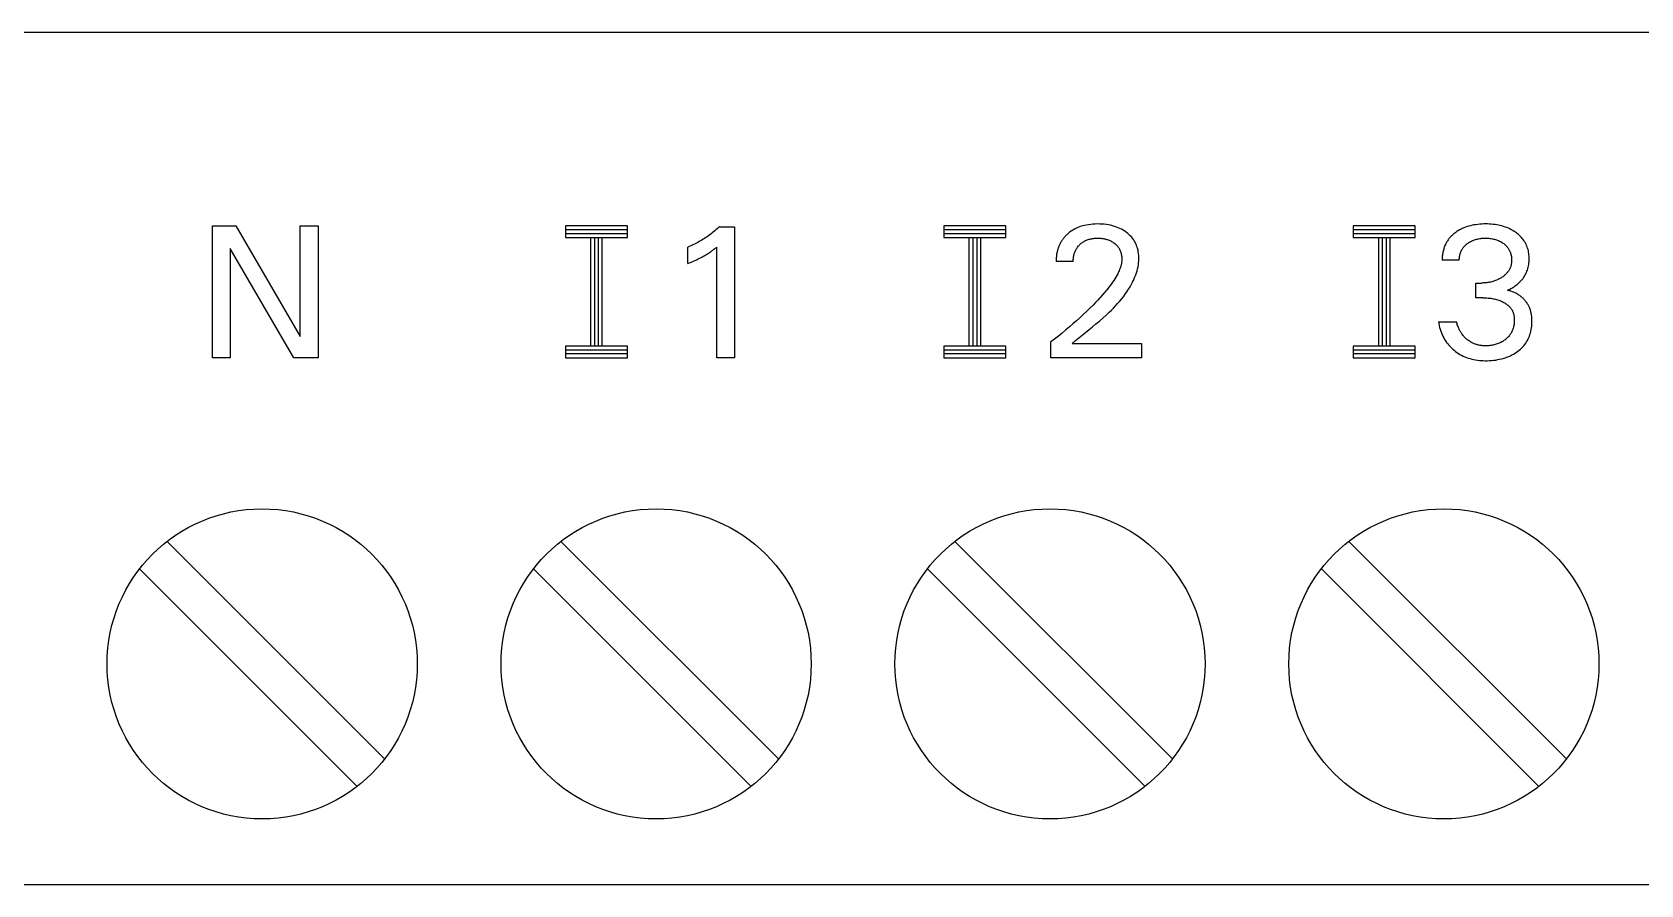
# Model space of a CAD drawing. Extents: x 0 to 420, y 0 to 297.
# Drawn here: x 99.15 to 119.9, y 242.03 to 253.03 of the extents above; entities that cross this region are included whole.
import ezdxf

# ---------------------------------------------------------------- set-up
doc = ezdxf.new("R2010")
doc.units = 0
doc.header["$LTSCALE"] = 23.1
doc.layers.add('10000_FRONT', color=7, linetype='CONTINUOUS')

msp = doc.modelspace()

# ---------------------------------------------------------------- linework, layer by layer
at = {"layer": '10000_FRONT', "color": 7, "linetype": 'CONTINUOUS'}
for p, q in [((89.189, 253.026), (194.189, 253.026)), ((101.477, 248.826), (101.477, 250.526)), ((101.477, 250.526), (101.779, 250.526)), ((101.779, 250.526), (102.609, 249.1)), ((102.609, 249.1), (102.609, 250.526)), ((102.609, 250.526), (102.84, 250.526)), ((102.84, 250.526), (102.84, 248.826)), ((106.029, 250.526), (106.029, 250.376)), ((106.829, 250.526), (106.029, 250.526)), ((106.829, 250.476), (106.029, 250.476)), ((106.829, 250.426), (106.029, 250.426)), ((106.829, 250.376), (106.829, 250.526)), ((108.016, 250.516), (108.209, 250.516)), ((108.209, 250.516), (108.209, 248.826)), ((110.909, 250.526), (110.909, 250.376)), ((111.709, 250.526), (110.909, 250.526)), ((111.709, 250.476), (110.909, 250.476)), ((111.709, 250.426), (110.909, 250.426)), ((111.709, 250.376), (111.709, 250.526)), ((116.189, 250.526), (116.189, 250.376)), ((116.989, 250.526), (116.189, 250.526)), ((116.989, 250.476), (116.189, 250.476)), ((116.989, 250.426), (116.189, 250.426)), ((116.989, 250.376), (116.989, 250.526)), ((101.708, 250.235), (101.708, 248.826)), ((102.528, 248.826), (101.708, 250.235)), ((106.029, 250.376), (106.829, 250.376)), ((106.354, 250.376), (106.354, 248.976)), ((106.404, 250.376), (106.404, 248.976)), ((106.454, 250.376), (106.454, 248.976)), ((106.504, 248.976), (106.504, 250.376)), ((107.609, 250.042), (107.609, 250.254)), ((107.981, 248.826), (107.981, 250.253)), ((110.909, 250.376), (111.709, 250.376)), ((111.234, 250.376), (111.234, 248.976)), ((111.284, 250.376), (111.284, 248.976)), ((111.334, 250.376), (111.334, 248.976)), ((111.384, 250.376), (111.384, 248.976)), ((116.189, 250.376), (116.989, 250.376)), ((116.514, 250.376), (116.514, 248.976)), ((116.564, 250.376), (116.564, 248.976)), ((116.614, 250.376), (116.614, 248.976)), ((116.664, 248.976), (116.664, 250.376)), ((112.579, 250.067), (112.358, 250.067)), ((117.557, 250.083), (117.337, 250.083)), ((117.77, 249.599), (117.77, 249.789)), ((117.77, 249.789), (117.846, 249.789)), ((117.863, 249.599), (117.77, 249.599)), ((117.289, 249.289), (117.521, 249.289)), ((106.029, 248.976), (106.029, 248.826)), ((106.829, 248.976), (106.029, 248.976)), ((106.829, 248.826), (106.829, 248.976)), ((110.909, 248.976), (110.909, 248.826)), ((111.709, 248.976), (110.909, 248.976)), ((111.709, 248.826), (111.709, 248.976)), ((112.289, 248.826), (112.289, 249.029)), ((112.566, 249.011), (113.461, 249.011)), ((113.461, 249.011), (113.461, 248.826)), ((116.189, 248.976), (116.189, 248.826)), ((116.989, 248.976), (116.189, 248.976)), ((116.989, 248.826), (116.989, 248.976)), ((101.708, 248.826), (101.477, 248.826)), ((102.84, 248.826), (102.528, 248.826)), ((106.029, 248.926), (106.829, 248.926)), ((106.829, 248.876), (106.029, 248.876)), ((106.029, 248.826), (106.829, 248.826)), ((108.209, 248.826), (107.981, 248.826)), ((110.909, 248.926), (111.709, 248.926)), ((111.709, 248.876), (110.909, 248.876)), ((110.909, 248.826), (111.709, 248.826)), ((113.461, 248.826), (112.289, 248.826)), ((116.189, 248.926), (116.989, 248.926)), ((116.989, 248.876), (116.189, 248.876)), ((116.189, 248.826), (116.989, 248.826)), ((103.698, 243.649), (100.892, 246.455)), ((108.778, 243.649), (105.972, 246.455)), ((113.858, 243.649), (111.052, 246.455)), ((118.938, 243.649), (116.132, 246.455)), ((100.539, 246.102), (103.345, 243.296)), ((105.619, 246.102), (108.425, 243.296)), ((110.699, 246.102), (113.505, 243.296)), ((115.779, 246.102), (118.585, 243.296)), ((194.189, 242.026), (89.189, 242.026))]:
    msp.add_line(p, q, dxfattribs=at)
for points in [[(108.016, 250.516), (108.001, 250.502), (107.986, 250.488), (107.971, 250.474), (107.955, 250.461), (107.94, 250.448), (107.924, 250.435), (107.908, 250.423), (107.891, 250.41), (107.875, 250.398), (107.858, 250.387), (107.842, 250.376), (107.825, 250.364), (107.808, 250.354), (107.79, 250.343), (107.773, 250.333), (107.755, 250.323), (107.738, 250.313), (107.72, 250.304), (107.701, 250.295), (107.683, 250.286), (107.665, 250.278), (107.646, 250.27), (107.627, 250.262), (107.609, 250.254)], [(112.513, 250.428), (112.504, 250.421), (112.496, 250.413), (112.488, 250.406), (112.481, 250.398), (112.473, 250.39), (112.466, 250.382), (112.459, 250.374), (112.452, 250.365), (112.445, 250.357), (112.439, 250.348), (112.433, 250.339), (112.427, 250.33), (112.421, 250.321), (112.416, 250.311), (112.411, 250.301), (112.406, 250.292), (112.401, 250.282), (112.397, 250.272), (112.393, 250.262), (112.389, 250.251), (112.385, 250.241), (112.382, 250.231), (112.378, 250.22), (112.376, 250.209), (112.373, 250.198), (112.37, 250.186), (112.368, 250.174), (112.365, 250.162), (112.364, 250.15), (112.362, 250.138), (112.361, 250.126), (112.36, 250.114), (112.359, 250.102), (112.359, 250.09), (112.358, 250.078), (112.358, 250.067)], [(112.566, 249.011), (112.608, 249.047), (112.652, 249.082), (112.695, 249.117), (112.739, 249.153), (112.784, 249.188), (112.828, 249.224), (112.872, 249.261), (112.916, 249.298), (112.959, 249.335), (113.002, 249.374), (113.044, 249.413), (113.071, 249.44), (113.099, 249.467), (113.125, 249.495), (113.151, 249.524), (113.177, 249.553), (113.201, 249.583), (113.225, 249.613), (113.248, 249.644), (113.27, 249.676), (113.291, 249.709), (113.311, 249.742), (113.33, 249.776), (113.342, 249.799), (113.354, 249.823), (113.365, 249.847), (113.375, 249.871), (113.385, 249.896), (113.394, 249.921), (113.402, 249.946), (113.408, 249.971), (113.414, 249.997), (113.419, 250.022), (113.422, 250.048), (113.425, 250.074), (113.426, 250.1), (113.426, 250.123), (113.424, 250.146), (113.422, 250.169), (113.418, 250.192), (113.414, 250.214), (113.408, 250.237), (113.401, 250.257), (113.394, 250.277), (113.386, 250.296), (113.376, 250.315), (113.366, 250.333), (113.354, 250.351), (113.341, 250.368), (113.328, 250.384), (113.313, 250.4), (113.297, 250.415), (113.281, 250.429), (113.264, 250.442), (113.245, 250.457), (113.224, 250.47), (113.203, 250.482), (113.181, 250.493), (113.159, 250.503), (113.135, 250.512), (113.111, 250.52), (113.086, 250.528), (113.061, 250.534), (113.035, 250.539), (113.007, 250.543), (112.978, 250.547), (112.95, 250.549), (112.921, 250.55), (112.892, 250.551), (112.863, 250.55), (112.833, 250.549), (112.804, 250.546), (112.775, 250.542), (112.746, 250.537), (112.724, 250.532), (112.702, 250.527), (112.681, 250.521), (112.66, 250.513), (112.639, 250.505), (112.619, 250.496), (112.596, 250.485), (112.574, 250.472), (112.553, 250.459), (112.532, 250.444), (112.513, 250.428)], [(117.616, 250.502), (117.605, 250.497), (117.593, 250.491), (117.582, 250.486), (117.571, 250.48), (117.56, 250.474), (117.549, 250.468), (117.538, 250.461), (117.527, 250.454), (117.517, 250.447), (117.507, 250.44), (117.498, 250.433), (117.489, 250.426), (117.48, 250.419), (117.472, 250.412), (117.464, 250.404), (117.456, 250.396), (117.448, 250.388), (117.44, 250.38), (117.433, 250.372), (117.426, 250.363), (117.419, 250.354), (117.412, 250.345), (117.405, 250.335), (117.399, 250.325), (117.393, 250.315), (117.387, 250.304), (117.382, 250.294), (117.377, 250.283), (117.372, 250.272), (117.367, 250.261), (117.363, 250.249), (117.359, 250.238), (117.356, 250.226), (117.352, 250.214), (117.349, 250.201), (117.346, 250.188), (117.344, 250.175), (117.342, 250.162), (117.34, 250.149), (117.338, 250.136), (117.338, 250.123), (117.337, 250.109), (117.337, 250.096), (117.337, 250.083)], [(118.179, 249.695), (118.194, 249.702), (118.208, 249.709), (118.223, 249.717), (118.237, 249.724), (118.25, 249.733), (118.264, 249.741), (118.277, 249.751), (118.29, 249.76), (118.303, 249.77), (118.317, 249.782), (118.33, 249.794), (118.343, 249.807), (118.356, 249.82), (118.368, 249.834), (118.379, 249.848), (118.389, 249.863), (118.399, 249.878), (118.408, 249.893), (118.416, 249.909), (118.423, 249.925), (118.43, 249.941), (118.436, 249.957), (118.441, 249.974), (118.446, 249.992), (118.45, 250.01), (118.453, 250.029), (118.455, 250.047), (118.457, 250.065), (118.458, 250.084), (118.458, 250.103), (118.458, 250.12), (118.457, 250.137), (118.456, 250.154), (118.454, 250.171), (118.451, 250.188), (118.448, 250.205), (118.444, 250.222), (118.439, 250.238), (118.433, 250.256), (118.426, 250.273), (118.418, 250.289), (118.41, 250.306), (118.4, 250.322), (118.39, 250.337), (118.38, 250.352), (118.369, 250.365), (118.358, 250.378), (118.346, 250.391), (118.334, 250.402), (118.322, 250.414), (118.308, 250.425), (118.295, 250.435), (118.281, 250.445), (118.264, 250.456), (118.246, 250.467), (118.228, 250.477), (118.209, 250.487), (118.19, 250.496), (118.171, 250.504), (118.15, 250.511), (118.129, 250.518), (118.107, 250.525), (118.086, 250.53), (118.064, 250.535), (118.042, 250.539), (118.018, 250.543), (117.994, 250.546), (117.97, 250.548), (117.946, 250.55), (117.921, 250.551), (117.897, 250.551), (117.872, 250.551), (117.847, 250.55), (117.821, 250.548), (117.796, 250.546), (117.771, 250.542), (117.746, 250.539), (117.724, 250.534), (117.702, 250.529), (117.68, 250.524), (117.659, 250.517), (117.637, 250.51), (117.616, 250.502)], [(107.609, 250.042), (107.63, 250.051), (107.651, 250.059), (107.671, 250.068), (107.692, 250.077), (107.713, 250.086), (107.728, 250.093), (107.743, 250.1), (107.758, 250.108), (107.773, 250.115), (107.788, 250.123), (107.803, 250.131), (107.818, 250.139), (107.834, 250.148), (107.849, 250.157), (107.864, 250.167), (107.878, 250.176), (107.889, 250.183), (107.9, 250.191), (107.91, 250.198), (107.922, 250.207), (107.933, 250.215), (107.944, 250.224), (107.957, 250.234), (107.969, 250.243), (107.981, 250.253)], [(112.579, 250.067), (112.579, 250.079), (112.579, 250.091), (112.58, 250.104), (112.582, 250.116), (112.583, 250.129), (112.586, 250.141), (112.588, 250.153), (112.591, 250.164), (112.595, 250.175), (112.598, 250.186), (112.602, 250.196), (112.607, 250.207), (112.612, 250.217), (112.617, 250.227), (112.623, 250.236), (112.629, 250.245), (112.635, 250.254), (112.642, 250.263), (112.65, 250.271), (112.657, 250.279), (112.665, 250.287), (112.673, 250.294), (112.682, 250.302), (112.691, 250.308), (112.7, 250.315), (112.709, 250.321), (112.719, 250.327), (112.729, 250.332), (112.739, 250.337), (112.749, 250.342), (112.76, 250.346), (112.771, 250.35), (112.782, 250.353), (112.793, 250.356), (112.804, 250.359), (112.817, 250.361), (112.829, 250.363), (112.842, 250.365), (112.854, 250.366), (112.867, 250.367), (112.879, 250.368), (112.892, 250.368), (112.906, 250.368), (112.921, 250.367), (112.935, 250.366), (112.949, 250.364), (112.964, 250.363), (112.978, 250.36), (112.989, 250.358), (112.999, 250.355), (113.01, 250.352), (113.021, 250.349), (113.031, 250.346), (113.042, 250.342), (113.052, 250.337), (113.063, 250.332), (113.073, 250.326), (113.084, 250.32), (113.094, 250.314), (113.104, 250.307), (113.114, 250.299), (113.122, 250.292), (113.13, 250.285), (113.138, 250.277), (113.145, 250.269), (113.152, 250.261), (113.159, 250.252), (113.165, 250.243), (113.17, 250.234), (113.176, 250.224), (113.18, 250.215), (113.185, 250.205), (113.189, 250.195), (113.192, 250.184), (113.195, 250.174), (113.198, 250.162), (113.201, 250.15), (113.203, 250.138), (113.204, 250.127), (113.205, 250.115), (113.205, 250.103), (113.205, 250.091)], [(117.557, 250.083), (117.557, 250.096), (117.558, 250.108), (117.559, 250.12), (117.56, 250.132), (117.563, 250.144), (117.565, 250.156), (117.569, 250.168), (117.572, 250.179), (117.576, 250.19), (117.581, 250.2), (117.586, 250.211), (117.591, 250.221), (117.597, 250.23), (117.603, 250.24), (117.609, 250.248), (117.616, 250.256), (117.623, 250.264), (117.63, 250.271), (117.637, 250.278), (117.645, 250.285), (117.653, 250.292), (117.661, 250.298), (117.671, 250.305), (117.682, 250.313), (117.693, 250.319), (117.705, 250.326), (117.716, 250.331), (117.728, 250.337), (117.741, 250.342), (117.753, 250.346), (117.766, 250.35), (117.779, 250.354), (117.793, 250.357), (117.806, 250.36), (117.821, 250.362), (117.835, 250.364), (117.85, 250.366), (117.865, 250.367), (117.88, 250.368), (117.895, 250.368), (117.91, 250.368), (117.925, 250.367), (117.94, 250.366), (117.955, 250.364), (117.97, 250.362), (117.985, 250.36), (117.998, 250.357), (118.012, 250.354), (118.025, 250.35), (118.038, 250.346), (118.051, 250.342), (118.064, 250.337), (118.076, 250.331), (118.087, 250.326), (118.098, 250.319), (118.109, 250.313), (118.12, 250.305), (118.131, 250.298), (118.139, 250.292), (118.146, 250.285), (118.154, 250.278), (118.161, 250.271), (118.168, 250.264), (118.175, 250.256), (118.181, 250.248), (118.187, 250.24), (118.192, 250.232), (118.198, 250.223), (118.202, 250.214), (118.207, 250.205), (118.211, 250.196), (118.214, 250.187), (118.218, 250.177), (118.221, 250.168), (118.224, 250.156), (118.226, 250.143), (118.229, 250.131), (118.23, 250.119), (118.231, 250.106), (118.232, 250.094), (118.232, 250.081)], [(113.205, 250.091), (113.205, 250.074), (113.203, 250.058), (113.2, 250.042), (113.197, 250.026), (113.193, 250.01), (113.188, 249.994), (113.183, 249.979), (113.177, 249.963), (113.171, 249.948), (113.164, 249.933), (113.153, 249.91), (113.141, 249.887), (113.128, 249.864), (113.115, 249.842), (113.101, 249.821), (113.086, 249.8), (113.071, 249.779), (113.056, 249.758), (113.04, 249.738), (113.013, 249.703), (112.984, 249.669), (112.955, 249.635), (112.926, 249.602), (112.896, 249.569), (112.865, 249.537), (112.834, 249.505), (112.793, 249.464), (112.751, 249.423), (112.708, 249.382), (112.665, 249.342), (112.621, 249.302), (112.575, 249.262), (112.53, 249.223), (112.484, 249.184), (112.435, 249.144), (112.387, 249.105), (112.338, 249.067), (112.289, 249.029)], [(118.232, 250.081), (118.232, 250.072), (118.231, 250.064), (118.23, 250.055), (118.229, 250.046), (118.228, 250.038), (118.227, 250.029), (118.225, 250.02), (118.223, 250.012), (118.22, 250.004), (118.218, 249.995), (118.215, 249.987), (118.211, 249.98), (118.208, 249.972), (118.204, 249.964), (118.199, 249.957), (118.195, 249.949), (118.19, 249.942), (118.185, 249.935), (118.18, 249.929), (118.175, 249.922), (118.168, 249.915), (118.162, 249.908), (118.155, 249.901), (118.148, 249.895), (118.141, 249.889), (118.134, 249.883), (118.126, 249.877), (118.119, 249.871), (118.111, 249.866), (118.103, 249.86), (118.092, 249.854), (118.082, 249.848), (118.071, 249.842), (118.059, 249.836), (118.048, 249.831), (118.037, 249.826), (118.025, 249.821), (118.013, 249.817), (118.001, 249.813), (117.989, 249.809), (117.977, 249.805), (117.965, 249.802), (117.952, 249.8), (117.94, 249.797), (117.926, 249.795), (117.913, 249.793), (117.9, 249.792), (117.886, 249.791), (117.873, 249.79), (117.86, 249.79), (117.846, 249.789)], [(117.863, 249.599), (117.88, 249.599), (117.897, 249.598), (117.914, 249.597), (117.93, 249.596), (117.947, 249.594), (117.964, 249.592), (117.979, 249.59), (117.994, 249.587), (118.009, 249.584), (118.024, 249.581), (118.039, 249.577), (118.053, 249.572), (118.067, 249.568), (118.08, 249.563), (118.093, 249.558), (118.106, 249.552), (118.119, 249.545), (118.132, 249.539), (118.141, 249.534), (118.15, 249.528), (118.159, 249.522), (118.168, 249.516), (118.176, 249.51), (118.184, 249.503), (118.192, 249.496), (118.2, 249.489), (118.207, 249.481), (118.214, 249.473), (118.221, 249.464), (118.227, 249.455), (118.233, 249.446), (118.238, 249.437), (118.243, 249.427), (118.248, 249.417), (118.252, 249.407), (118.255, 249.397), (118.258, 249.388), (118.26, 249.378), (118.262, 249.368), (118.264, 249.358), (118.265, 249.348), (118.266, 249.338), (118.267, 249.327), (118.267, 249.317), (118.267, 249.304), (118.266, 249.292), (118.266, 249.279), (118.264, 249.267), (118.263, 249.254), (118.26, 249.242), (118.258, 249.23), (118.255, 249.217), (118.252, 249.206), (118.248, 249.195), (118.244, 249.185), (118.24, 249.174), (118.235, 249.164), (118.23, 249.153), (118.225, 249.143), (118.219, 249.133), (118.212, 249.124), (118.206, 249.115), (118.199, 249.106), (118.191, 249.097), (118.183, 249.089), (118.175, 249.081), (118.167, 249.073), (118.158, 249.065), (118.149, 249.057), (118.138, 249.05), (118.128, 249.043), (118.117, 249.036), (118.106, 249.029), (118.095, 249.023), (118.084, 249.018), (118.072, 249.012), (118.059, 249.007), (118.047, 249.003), (118.034, 248.999), (118.021, 248.995), (118.009, 248.992), (117.996, 248.989), (117.981, 248.987), (117.967, 248.984), (117.952, 248.983), (117.937, 248.981), (117.923, 248.98), (117.908, 248.98), (117.893, 248.98)], [(118.489, 249.375), (118.488, 249.385), (118.486, 249.395), (118.484, 249.405), (118.482, 249.415), (118.48, 249.424), (118.477, 249.434), (118.474, 249.444), (118.471, 249.453), (118.467, 249.463), (118.463, 249.472), (118.459, 249.481), (118.455, 249.491), (118.45, 249.5), (118.445, 249.509), (118.439, 249.518), (118.434, 249.527), (118.428, 249.536), (118.421, 249.544), (118.415, 249.553), (118.408, 249.561), (118.401, 249.569), (118.394, 249.577), (118.386, 249.584), (118.379, 249.592), (118.371, 249.599), (118.363, 249.606), (118.354, 249.613), (118.345, 249.62), (118.336, 249.627), (118.326, 249.634), (118.316, 249.64), (118.306, 249.646), (118.296, 249.652), (118.286, 249.657), (118.276, 249.663), (118.265, 249.667), (118.255, 249.672), (118.244, 249.676), (118.233, 249.68), (118.223, 249.684), (118.212, 249.687), (118.201, 249.69), (118.19, 249.693), (118.179, 249.695)], [(117.289, 249.289), (117.293, 249.265), (117.298, 249.241), (117.303, 249.217), (117.31, 249.193), (117.318, 249.169), (117.327, 249.146), (117.336, 249.124), (117.346, 249.103), (117.357, 249.083), (117.368, 249.062), (117.381, 249.043), (117.394, 249.024), (117.408, 249.005), (117.423, 248.987), (117.439, 248.97), (117.455, 248.954), (117.472, 248.938), (117.49, 248.923), (117.508, 248.908), (117.527, 248.894), (117.546, 248.881), (117.566, 248.869), (117.587, 248.858), (117.608, 248.847), (117.629, 248.837), (117.651, 248.829), (117.673, 248.821), (117.696, 248.814), (117.718, 248.807), (117.741, 248.802), (117.766, 248.797), (117.791, 248.794), (117.816, 248.791), (117.841, 248.789), (117.866, 248.788), (117.891, 248.787), (117.918, 248.787), (117.945, 248.788), (117.973, 248.79), (118, 248.793), (118.027, 248.796), (118.054, 248.801), (118.078, 248.805), (118.101, 248.811), (118.125, 248.817), (118.149, 248.825), (118.172, 248.833), (118.195, 248.842), (118.216, 248.851), (118.236, 248.861), (118.256, 248.872), (118.276, 248.884), (118.295, 248.896), (118.314, 248.91), (118.33, 248.923), (118.346, 248.936), (118.361, 248.951), (118.375, 248.966), (118.389, 248.981), (118.402, 248.997), (118.414, 249.014), (118.425, 249.032), (118.436, 249.049), (118.445, 249.068), (118.454, 249.086), (118.461, 249.105), (118.468, 249.125), (118.474, 249.144), (118.48, 249.166), (118.485, 249.188), (118.488, 249.21), (118.491, 249.233), (118.493, 249.255), (118.494, 249.278), (118.495, 249.3), (118.494, 249.319), (118.493, 249.338), (118.492, 249.356), (118.489, 249.375)], [(117.893, 248.98), (117.882, 248.98), (117.871, 248.98), (117.86, 248.981), (117.848, 248.982), (117.837, 248.984), (117.826, 248.985), (117.815, 248.987), (117.804, 248.989), (117.794, 248.992), (117.783, 248.995), (117.773, 248.998), (117.763, 249.001), (117.753, 249.005), (117.743, 249.009), (117.733, 249.014), (117.724, 249.018), (117.714, 249.023), (117.705, 249.029), (117.696, 249.034), (117.687, 249.04), (117.678, 249.046), (117.669, 249.053), (117.661, 249.06), (117.652, 249.067), (117.643, 249.074), (117.635, 249.083), (117.626, 249.091), (117.618, 249.1), (117.61, 249.109), (117.603, 249.118), (117.595, 249.128), (117.589, 249.136), (117.583, 249.145), (117.577, 249.154), (117.572, 249.164), (117.566, 249.173), (117.561, 249.183), (117.556, 249.192), (117.552, 249.202), (117.546, 249.214), (117.541, 249.226), (117.537, 249.239), (117.532, 249.251), (117.528, 249.264), (117.524, 249.277), (117.521, 249.289)]]:
    msp.add_lwpolyline(points, dxfattribs=at)
for centre in [(102.119, 244.876), (107.199, 244.876), (112.279, 244.876), (117.359, 244.876)]:
    msp.add_circle(centre, 2, dxfattribs=at)

doc.saveas('drawing.dxf')
